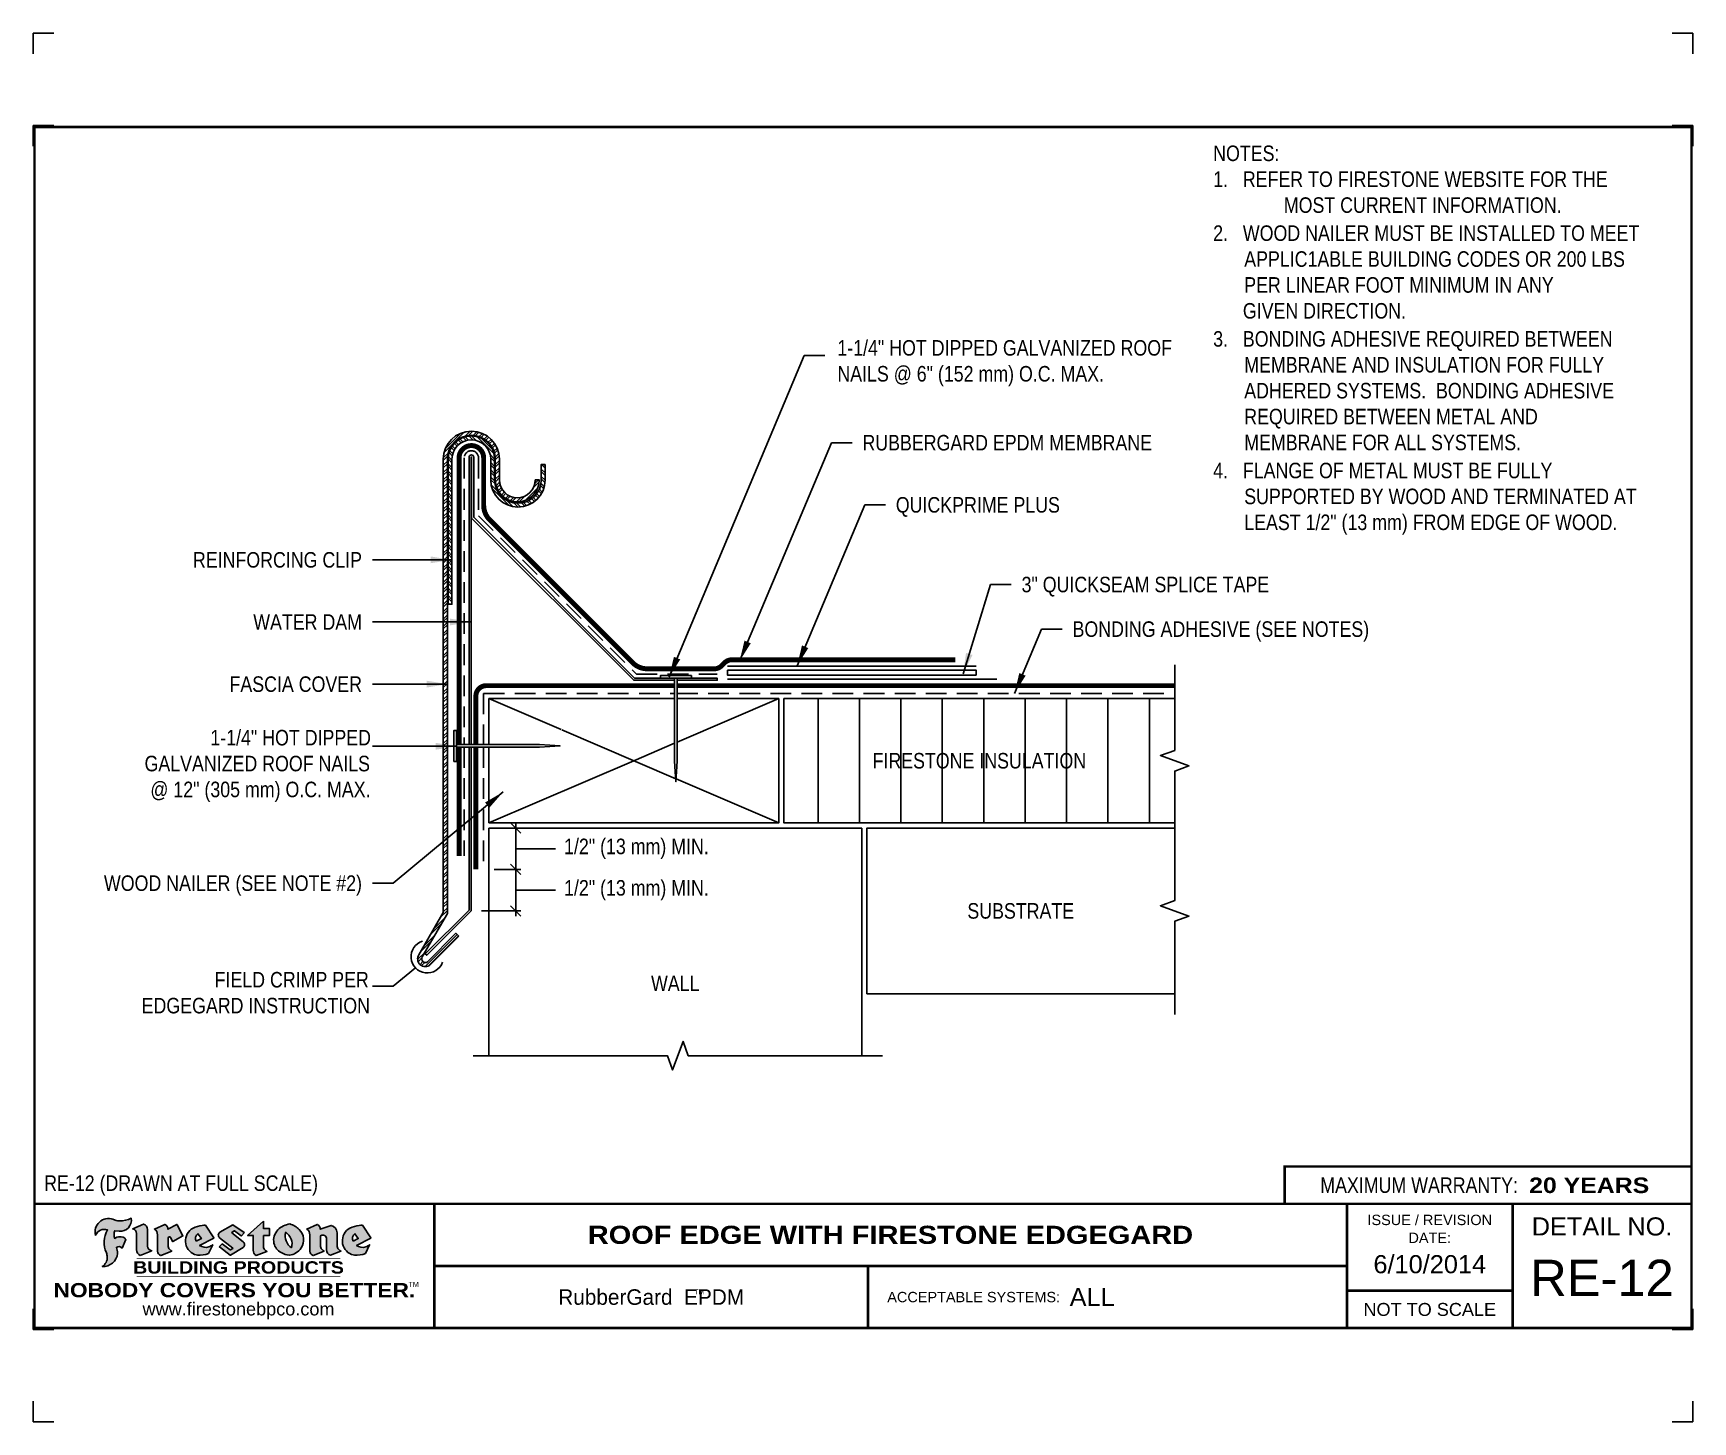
# Model space of a CAD drawing. Header units: inches. Extents: x 165.4 to 185.5, y 20.9 to 37.7.
import ezdxf
from ezdxf.enums import TextEntityAlignment as Align

# ---------------------------------------------------------------- set-up
doc = ezdxf.new("R2010")
doc.units = ezdxf.units.IN
doc.header["$MEASUREMENT"] = 0
doc.linetypes.add('HIDDEN', pattern=[0.375, 0.25, -0.125])
doc.layers.get('0').update_dxf_attribs({"linetype": 'CONTINUOUS'})
doc.layers.get('DEFPOINTS').update_dxf_attribs({"linetype": 'CONTINUOUS'})
for name, color, linetype in [('FSBP-ACCESSORY-FIRESTONE', 7, 'CONTINUOUS'), ('FSBP-ACCESSORY-OTHER', 7, 'CONTINUOUS'), ('FSBP-ADHESIVE', 1, 'HIDDEN'), ('FSBP-ANNO-NOTE', 7, 'CONTINUOUS'), ('FSBP-INSULATION', 7, 'CONTINUOUS'), ('FSBP-MEMBRANE', 7, 'CONTINUOUS'), ('FSBP-SUBSTRATE-GENERIC', 9, 'CONTINUOUS'), ('FSBP-TTLB', 7, 'CONTINUOUS'), ('FSBP-TTLB-BORDER', 7, 'CONTINUOUS'), ('FSBP-TTLB-TEXT', 7, 'CONTINUOUS'), ('FSBP-WALL-CURB', 9, 'CONTINUOUS'), ('FSBP-WOOD', 7, 'CONTINUOUS')]:
    doc.layers.add(name, color=color, linetype=linetype)
doc.styles.add('FSBP_ARIAL', font='arial.ttf')
doc.styles.add('FSBP_ARIAL_BOLD', font='')
doc.styles.add('FSBP_ARIAL_NAR', font='ARIALN.TTF')
doc.styles.add('FSBP_BANKGOTHIC', font='bgothm.ttf')
doc.styles.get('FSBP_ARIAL_BOLD').set_extended_font_data('Arial Black')
doc.linetypes.add('ZIGZAG', pattern='A,0.0001,-0.2,[131,ltypeshp.shx,S=0.2,R=0,X=-0.2,Y=0],-0.4,[131,ltypeshp.shx,S=0.2,R=180,X=0.2,Y=0],-0.2', length=0.8001)
doc.dimstyles.new('FSBP-DIM', dxfattribs={"dimtxt": 0.1875, "dimasz": 0.125, "dimexe": 0.0625, "dimexo": 0.125, "dimgap": 0.125, "dimtad": 0, "dimdec": 0, "dimzin": 1, "dimdsep": 46, "dimlunit": 4, "dimtxsty": 'FSBP_ARIAL_NAR', "dimblk": 'OBLIQUE', "dimcen": 0.09375, "dimdle": 0.0625, "dimclrd": 256, "dimclre": 256, "dimclrt": 256, "dimadec": 0, "dimazin": 0, "dimtfac": 1, "dimtdec": 0, "dimtmove": 1, "dimatfit": 3, "dimfxl": 1, "dimtolj": 1, "dimtzin": 0, "dimlwd": -1, "dimlwe": -1, "dimarcsym": 0})
doc.dimstyles.new('FSBP-LEADER', dxfattribs={"dimtxt": 0.1875, "dimasz": 0.25, "dimexe": 0.0625, "dimexo": 0.125, "dimgap": 0.125, "dimtad": 0, "dimtih": 1, "dimtoh": 1, "dimdec": 4, "dimzin": 0, "dimdsep": 46, "dimlunit": 4, "dimtxsty": 'FSBP_ARIAL_NAR', "dimcen": 0.09375, "dimclrd": 256, "dimclre": 256, "dimclrt": 256, "dimadec": 0, "dimazin": 0, "dimtfac": 1, "dimtdec": 4, "dimtofl": 0, "dimtmove": 0, "dimatfit": 3, "dimfxl": 1, "dimtolj": 1, "dimtzin": 0, "dimlwd": -1, "dimlwe": -1, "dimarcsym": 0})

# ---------------------------------------------------------------- blocks, each defined once
blk = doc.blocks.new('TTLB-EPDM_1')
at = {"layer": 'FSBP-TTLB-TEXT'}
h = blk.add_hatch(color=1, dxfattribs=at)
edge = h.paths.add_edge_path()
edge.add_arc((1.037309769669573, -0.1982514792917306), 0.1319107607348553, 264.0410451462098, 370.3106169565175)
edge.add_arc((1.027551646585694, 0.1214293576525799), 0.3273056962876235, 270.05058356628535, 295.23459397187514, ccw=False)
edge.add_arc((1.022801957313345, -0.06680179986895154), 0.1391656561713503, 249.3281275763668, 272.0749124149863, ccw=False)
edge.add_line((0.9736743133014443, -0.1970076156048179), (0.9474927838574558, -0.1852745150568325))
edge.add_arc((0.8939498971398288, -0.3394262635682071), 0.1631857907024099, 70.84590087378872, 194.3325259843273)
edge.add_arc((0.8444260109029493, -0.4259936440910768), 0.1179914261095279, 70.96950098067128, 156.9641407594482, ccw=False)
edge.add_arc((1.153141409296894, -0.4684497516079468), 0.3110405457095052, 150.3231137483159, 203.2084295854517)
edge.add_arc((0.7562495500622943, -0.6412608153899899), 0.1218587156617311, 0.8849157075190988, 24.34668939894999, ccw=False)
edge.add_arc((0.7493781665697374, -0.6475258110744375), 0.1289731377238325, -58.36655102076742, 3.6216782311386737, ccw=False)
edge.add_arc((0.8256699029544474, -0.5792158350996106), 0.1783301886510354, 267.2205474105585, 354.1381621173521)
edge.add_arc((0.7903121048625305, -0.6011409294291745), 0.212787892960859, 0.9996158580669322, 21.00503380861244)
edge.add_arc((1.01880712263941, -0.5666691048185161), 0.05136395668415847, 40.82117713173261, 125.52727787225791, ccw=False)
edge.add_line((1.057676976260041, -0.5330924682126437), (1.102776947655911, -0.4308018311949837))
edge.add_arc((1.040858222524664, -0.4699705673995949), 0.07326744446031509, 32.31675181867256, 66.31481236598174)
edge.add_arc((1.032262518825329, -0.5063316993097662), 0.1102246948011782, 69.8179132332389, 125.254734720681)
edge.add_arc((1.127708877207287, -0.368959353531244), 0.1659710644737306, 164.1569669952081, 196.5811013160487, ccw=False)
edge.add_line((0.9680425188342383, -0.3236487780942383), (1.023615334387159, -0.3294494641845773))
h = blk.add_hatch(color=1, dxfattribs=at)
edge = h.paths.add_edge_path()
edge.add_line((1.275239419159561, -0.6223407783464694), (1.415345367376062, -0.5660418822574371))
edge.add_arc((1.421019305783958, -0.5090099247487757), 0.05731350411836949, 181.9717871001989, 264.31851000495806, ccw=False)
edge.add_line((1.363739737527226, -0.5109819325197265), (1.363412352251203, -0.3102363679013962))
edge.add_arc((1.294263659668751, -0.3103491388303989), 0.06914878453844908, 0.0934405599591014, 72.42834396969012)
edge.add_line((1.315139561173908, -0.2444268274366692), (1.186839444240604, -0.3024209471341379))
edge.add_arc((1.175246268095289, -0.3585110609420917), 0.05727567197445628, -0.017399788185912257, 78.322067691347, ccw=False)
edge.add_line((1.232521937428658, -0.3585284546236807), (1.232574268422297, -0.555126496687123))
edge.add_arc((1.305699496415486, -0.5558575689677219), 0.07312888236350451, 179.4272023230205, 245.3845503102953)
h = blk.add_hatch(color=1, dxfattribs=at)
edge = h.paths.add_edge_path()
edge.add_line((1.792026821926584, -0.3839679064720229), (1.722158956877934, -0.2518542302253621))
edge.add_arc((1.720119655279638, -0.2529327078887852), 0.002306916790721817, 27.87197133405656, 117.3766794470751)
edge.add_line((1.719058846382097, -0.250884159729182), (1.610638460368705, -0.3070279753467702))
edge.add_arc((1.547088841662962, -0.3061026658494403), 0.06355635479880145, 359.165808011073, 425.8793658831422)
edge.add_line((1.573061729235633, -0.2480956029480268), (1.446879247402876, -0.3051325108639702))
edge.add_arc((1.407812067100189, -0.370357133046621), 0.07602957263902092, -3.441403975725109, 59.07992244284969, ccw=False)
edge.add_line((1.483704536400296, -0.3749210150788969), (1.483704536400296, -0.5723838140635706))
edge.add_arc((1.54053746518044, -0.568254406115083), 0.05698275005415228, 184.1557352478595, 255.3066498366543)
edge.add_line((1.526084036778343, -0.6233736605654059), (1.657291340682093, -0.570650514527486))
edge.add_arc((1.688298576827198, -0.5021390388423987), 0.0752015358480571, 207.5160880841914, 245.649226723163, ccw=False)
edge.add_arc((1.721050197024907, -0.4914488168456328), 0.1093332836229113, 179.4823365255141, 204.5537900001094, ccw=False)
edge.add_line((1.611721375809452, -0.4904610114968335), (1.611721375809452, -0.4126404716788983))
edge.add_arc((1.628589765097195, -0.414159299036043), 0.01693662875851176, 28.356188110622725, 174.8549701683585, ccw=False)
edge.add_arc((1.627340435522395, -0.4197189881350504), 0.02111886817708033, 22.216893572439517, 40.10213956426492, ccw=False)
edge.add_line((1.646891420738257, -0.4117336534413738), (1.666638796144639, -0.4549750258192233))
edge.add_arc((1.668737246926742, -0.4540167099035481), 0.002306916790685496, 204.545128184284, 299.6323508190091)
edge.add_line((1.669877862091766, -0.4560219186518992), (1.791128135493295, -0.3870515928837648))
edge.add_line((1.791128135493295, -0.3870515928837648), (1.792026821926584, -0.3839679064720229))
h = blk.add_hatch(color=1, dxfattribs=at)
h.paths.add_polyline_path([(2.063388732080512, -0.2583237030618903, 0.02524281661523788), (2.025024361750752, -0.2610532129309178, 0.1213611957758757), (1.901773912052249, -0.3008158885520373, 0.6151668103976068), (1.93274136141747, -0.6099060679591872, 0.05306812109568645), (1.967936229862175, -0.617865745600497, 0.1150932231766138), (2.099126721549737, -0.5994933789882708), (2.151195569562105, -0.4944891916583316, -0.08755405562188731), (2.104230609512001, -0.5187113292177372, -0.265591761123442), (1.992692314386659, -0.5010701623316862), (2.165347897647223, -0.4141184325909109, 0.4518949533370738), (2.166222728871162, -0.4107679608846269)])
h.paths.add_polyline_path([(2.014217313945437, -0.4188965037300676), (1.951113654018855, -0.4515330109460507, -0.3720533890450154), (1.973177450672722, -0.3607130665457561)], flags=16)
h = blk.add_hatch(color=1, dxfattribs=at)
edge = h.paths.add_edge_path()
edge.add_arc((2.260407392426802, -0.3775796671688782), 0.04152450223225729, 123.20805433950699, 232.2027298779723, ccw=False)
edge.add_line((2.237665217914071, -0.3428366421988329), (2.393535971665983, -0.2540943745380986))
edge.add_arc((2.394677353533142, -0.2560991469722482), 0.002306916790741334, 55.64644466176611, 119.65426054492559, ccw=False)
edge.add_line((2.395979141996861, -0.2541946229174954), (2.531809646140459, -0.3470380726374032))
edge.add_arc((2.530468902927946, -0.3489153772789875), 0.002306916790700397, -42.731101238422525, 54.4661353739603, ccw=False)
edge.add_line((2.532163440279987, -0.3504807552658491), (2.498457913851155, -0.3869673252714421))
edge.add_arc((2.496763376499139, -0.3854019472845934), 0.002306916790672934, 233.7527076894875, 317.26889876138785, ccw=False)
edge.add_line((2.495399362263356, -0.38726241234572), (2.413849913492982, -0.3274738082119626))
edge.add_arc((2.412485899257181, -0.3293342732731342), 0.002306916790720064, 53.75270768979358, 124.4135619297835)
edge.add_line((2.41118211687575, -0.3274311136421062), (2.382933981293377, -0.346782838468144))
edge.add_arc((2.38423776367478, -0.3486859980991606), 0.002306916790694898, 124.4135619293799, 231.8459020253626)
edge.add_line((2.382812599816248, -0.3505000469010184), (2.519899969301207, -0.4581994452042721))
edge.add_arc((2.494247019847682, -0.4908523236374461), 0.04152450223225742, -55.21225898295222, 51.84590202520428, ccw=False)
edge.add_line((2.517938320565804, -0.5249552055672808), (2.364434947484597, -0.6179520922513717))
edge.add_arc((2.36323960192349, -0.6159790200102006), 0.002306916790726996, 233.2955624372927, 301.20872157023314, ccw=False)
edge.add_line((2.361860787187538, -0.6178285429225383), (2.231266621301074, -0.5204709167214361))
edge.add_arc((2.232647938930649, -0.5186232623475259), 0.002306916790697672, 135.5134179846393, 233.21798691998708, ccw=False)
edge.add_line((2.231002150870836, -0.5170067083764565), (2.262839375599356, -0.4845937328397696))
edge.add_arc((2.264485163659225, -0.4862102868108537), 0.002306916790748497, 53.0352839999411, 135.513417985369, ccw=False)
edge.add_line((2.265872365996302, -0.4843670465239001), (2.361834678328762, -0.5565872257804898))
edge.add_arc((2.363221880665761, -0.5547439854936304), 0.002306916790627066, 233.0352840000685, 302.2362632414394)
edge.add_line((2.36445241715569, -0.5566953042850713), (2.39428499383348, -0.5378823484768844))
edge.add_arc((2.393054457343549, -0.5359310296853765), 0.002306916790685166, 302.2362632406177, 412.2027298768422)
edge.add_line((2.394468296066179, -0.5341081404551886), (2.234958295420142, -0.4103916733127022))
h = blk.add_hatch(color=1, dxfattribs=at)
edge = h.paths.add_edge_path()
edge.add_line((2.763460561272041, -0.2072496393923444), (2.763460561272041, -0.2969520779963801))
edge.add_arc((2.765767478062699, -0.2969520779963943), 0.00230691679065842, 179.9999999996471, 269.9999999996471)
edge.add_line((2.765767478062685, -0.2992589947870528), (2.835417693520355, -0.2992589947870528))
edge.add_arc((2.835417693520355, -0.3015659115777538), 0.002306916790701052, 0, 90, ccw=False)
edge.add_line((2.837724610311056, -0.3015659115777538), (2.837724610311056, -0.3790761307453892))
edge.add_arc((2.83541769352037, -0.3790761307453749), 0.002306916790686842, 269.99999999964706, 359.99999999964706, ccw=False)
edge.add_line((2.835417693520355, -0.3813830475360618), (2.765767478062685, -0.3813830475360618))
edge.add_arc((2.765767478062699, -0.3836899643267202), 0.00230691679065842, 90.00000000035294, 180.0000000003529)
edge.add_line((2.763460561272041, -0.3836899643267344), (2.763460561272041, -0.5033995910642801))
edge.add_arc((2.836735953378943, -0.5071368822038516), 0.07337063740681413, 177.0802527808789, 245.3249543133826)
edge.add_line((2.806105814540615, -0.5738080530967267), (2.674529557384915, -0.6226036013049594))
edge.add_arc((2.708610405062069, -0.564298408791804), 0.06753517344606039, 177.0345319916277, 239.6926428024901, ccw=False)
edge.add_line((2.641165668230087, -0.560804539009709), (2.641165668230087, -0.3836899643267344))
edge.add_arc((2.638858751439429, -0.3836899643267202), 0.00230691679065842, 359.9999999996471, 449.999999999647)
edge.add_line((2.638858751439443, -0.3813830475360618), (2.572857950769389, -0.3813830475360618))
edge.add_line((2.572857950769389, -0.3813830475360618), (2.763460561272041, -0.2072496393923444))
h = blk.add_hatch(color=1, dxfattribs=at)
edge = h.paths.add_edge_path(flags=16)
edge.add_arc((2.940363509127394, -0.4847985213681437), 0.1684614578629418, 344.5558804047865, 417.0140046669545)
edge.add_arc((3.194458079644619, -0.3883534532477785), 0.1684614578629414, 164.5558804047864, 237.0140046669546)
edge = h.paths.add_edge_path()
edge.add_arc((3.069375116502199, -0.4399344555144872), 0.1828726885096673, 136.0914512150047, 191.213418978326)
edge.add_arc((3.064939550433406, -0.4318234379590333), 0.1803148804748503, 194.0167254156723, 240.6663730831859)
edge.add_arc((3.098047041778981, -0.3845058757092554), 0.2378525180183701, 239.2975390661776, 264.2889872773176)
edge.add_arc((3.04884478212623, -0.4190232383793012), 0.203760689247156, 277.1986764832036, 326.503572961274)
edge.add_arc((3.077739326803546, -0.4341046616465112), 0.171374865791709, 325.3768876809902, 406.3828327799087)
edge.add_arc((3.011839488065919, -0.4896144380417797), 0.2571945645850002, 44.28462553519766, 73.82901434867304)
edge.add_arc((3.117152499586992, -0.4983433120546693), 0.2579560664039132, 97.50292863483666, 134.1039137579027)
h = blk.add_hatch(color=1, dxfattribs=at)
edge = h.paths.add_edge_path()
edge.add_line((3.322690228557462, -0.5721896537377091), (3.322690228557462, -0.3749210150788969))
edge.add_arc((3.246797759257384, -0.3703571330465745), 0.076029572638996, 356.5585960242387, 419.0799224428129)
edge.add_line((3.285864939560099, -0.3051325108639702), (3.412047421392799, -0.2480956029480268))
edge.add_arc((3.386074533820159, -0.3061026658494941), 0.06355635479883807, 0.3962622833877276, 65.87936588318718, ccw=False)
edge.add_line((3.449629368605429, -0.3056631084210863), (3.580526418688805, -0.2593848434574539))
edge.add_arc((3.555744121700958, -0.3530904070730321), 0.09692726601172152, 2.366977007666776, 75.18615851992018, ccw=False)
edge.add_line((3.652588689330287, -0.3490873311063041), (3.652588689330287, -0.4883770011386872))
edge.add_arc((3.761877549389556, -0.4914934052703811), 0.1093332836229047, 178.3666365323574, 204.5537900000422)
edge.add_arc((3.729125929191727, -0.5021836272670953), 0.07520153584796169, 207.5160880841711, 245.2240541443093)
edge.add_line((3.697611150971852, -0.5704631245385627), (3.572585913552643, -0.6207021253773775))
edge.add_arc((3.59534718600759, -0.5526356419907701), 0.07177131519198746, 180.3328587115751, 251.51018566665869, ccw=False)
edge.add_line((3.523577081955409, -0.5530525936986663), (3.523577081955409, -0.4153032515383615))
edge.add_arc((3.486319529276879, -0.4148773504126441), 0.0372599868942854, 359.3450650296066, 449.0500281941028)
edge.add_arc((3.482769874121713, -0.4419622099033496), 0.06447454900600783, 86.29402372314017, 119.8211331593848)
edge.add_line((3.450707067966732, -0.3860252459975726), (3.450707067966732, -0.4904610114968335))
edge.add_arc((3.560035889182251, -0.491448816845647), 0.1093332836229751, 179.4823365255069, 204.5537900001023)
edge.add_arc((3.527284268984408, -0.5021390388424952), 0.07520153584796385, 207.5160880841699, 245.6492267231416)
edge.add_line((3.496277032839316, -0.570650514527486), (3.365069728935509, -0.6233736605654059))
edge.add_arc((3.37950248606194, -0.5682868177318081), 0.05694615642555727, 183.9298782390169, 255.318496325343, ccw=False)
h = blk.add_hatch(color=1, dxfattribs=at)
h.paths.add_polyline_path([(3.957695472291277, -0.2583237030618903, 0.02524281661523822), (3.919331101961575, -0.2610532129309178, 0.1085638477195505), (3.807890832595604, -0.2939221658134414, 0.6425897848490651), (3.827048101628293, -0.6099060679591872, 0.05306812109569052), (3.862242970072884, -0.617865745600497, 0.1150932231766133), (3.993433461760503, -0.5994933789882708), (4.045502309772871, -0.4944891916583316, -0.08755405562189084), (3.998537349722767, -0.5187113292177372, -0.2655917611234366), (3.886999054597368, -0.5010701623316862), (4.059654637857989, -0.4141184325909109, 0.4518949533370731), (4.060529469081928, -0.4107679608846269)])
h.paths.add_polyline_path([(3.90852405415626, -0.4188965037300676), (3.845420394229677, -0.4515330109460507, -0.3720533890450147), (3.867484190883488, -0.3607130665457561)], flags=16)
at = {"layer": 'DEFPOINTS', "linetype": 'Continuous', "ltscale": 1.75}
for points in [[(-0.015625, 13.88083333333333), (-0.015625, 14.13083333333333), (0.234375, 14.13083333333333)], [(20.01562500000003, 13.88083333333333), (20.01562500000003, 14.13083333333333), (19.76562500000003, 14.13083333333333)], [(-0.015625, -2.380833333333342), (-0.015625, -2.630833333333342), (0.234375, -2.630833333333342)], [(20.01562500000003, -2.380833333333342), (20.01562500000003, -2.630833333333342), (19.76562500000003, -2.630833333333342)]]:
    blk.add_lwpolyline(points, dxfattribs=at)
at = {"layer": 'DEFPOINTS', "color": 1}
for points in [[(0.234375, 13.015625), (-0.015625, 13.015625), (-0.015625, 12.765625)], [(20.015625, 12.765625), (20.015625, 13.015625), (19.765625, 13.015625)], [(0.234375, -1.515625), (-0.015625, -1.515625), (-0.015625, -1.265625)], [(20.015625, -1.265625), (20.015625, -1.515625), (19.765625, -1.515625)]]:
    blk.add_lwpolyline(points, dxfattribs=at)
at = {"layer": 'FSBP-TTLB', "const_width": 0.03125}
blk.add_lwpolyline([(15.09028770518938, 0), (20, 0), (20, 0.4512598240669945), (15.09028770518938, 0.4512598240669945)], close=True, dxfattribs=at)
for points in [[(0, 0), (0, -1.5), (20, -1.5), (20, 0), (0, 0)], [(4.825208527206769, 0), (4.825208527206769, -0.75)], [(15.84028770518938, 0), (15.84028770518938, -1.5)], [(17.84110496735593, 0), (17.84110496735593, -1.5)], [(20, 0), (20, -1.5)], [(4.825208527206769, -0.75), (15.84028770518938, -0.75)], [(4.825208527206769, -0.75), (4.825208527206769, -1.5)], [(15.84028770518938, -1.048740175933006), (17.84110496735593, -1.048740175933006)]]:
    blk.add_lwpolyline(points, dxfattribs=at)
at = {"layer": 'FSBP-TTLB-BORDER', "const_width": 0.03125}
blk.add_lwpolyline([(20, 0), (20, 13), (0, 13), (0, 0)], dxfattribs=at)
at = {"layer": 'FSBP-TTLB-TEXT', "color": 1}
blk.add_line((0.7358432058323388, -0.379822754145593), (0.7358432058323388, -0.379822754145593), dxfattribs=at)
for points in [[(1.023615323725323, -0.3294494630716969, 0.5000510906601082), (1.167090420776901, -0.1746414942047778, -0.1103304102359608), (1.027840608309816, -0.2058762110801382, -0.09957876667165425), (0.9736743133014443, -0.1970076156048179), (0.9474927838574558, -0.1852745150568325, 0.5978159689075124), (0.7358432058323388, -0.379822754145593, -0.3938834584182213), (0.8828996422548698, -0.3144510229727047, 0.2349406564350952), (0.86727108227484, -0.5910237178633082, -0.1027304183841549), (0.8780937320133262, -0.6393788197974146, -0.2772692352614086), (0.8170223912655956, -0.7573362346216896, 0.3985429150902959), (1.003067614090241, -0.5974286950643517, 0.0875124847930418), (0.9889600163401155, -0.5248671157293501, -0.3874031597924062), (1.057676976260041, -0.5330924682126437), (1.102776947655911, -0.4308018311949837, 0.1494423498871741), (1.07029056398062, -0.4028746979725923, 0.2467195073738216), (0.9686394281704906, -0.4163228904100862, -0.1424285161541127), (0.9680425188342383, -0.3236487780942383), (1.023615334387159, -0.3294494641845773)], [(2.166222728871162, -0.4107679608846269), (2.063388732080512, -0.2583237030618903, 0.02524281661523788), (2.025024361750752, -0.2610532129309178, 0.1085638477195265), (1.913584092384895, -0.2939221658134414, 0.6425897848491228), (1.93274136141747, -0.6099060679591872, 0.05306812109568648), (1.967936229862175, -0.617865745600497, 0.1150932231766137), (2.099126721549737, -0.5994933789882708), (2.151195569562105, -0.4944891916583316, -0.0875540556218873), (2.104230609512001, -0.5187113292177372, -0.2655917611234418), (1.992692314386659, -0.5010701623316862), (2.165347897647223, -0.4141184325909109)], [(2.763460561272041, -0.2072496393923444), (2.763460561272041, -0.2969520779963801, 0.4142135623730958), (2.765767478062685, -0.2992589947870528), (2.835417693520355, -0.2992589947870528, -0.414213562373095), (2.837724610311056, -0.3015659115777538), (2.837724610311056, -0.3790761307453892, -0.4142135623730938), (2.835417693520355, -0.3813830475360618), (2.765767478062685, -0.3813830475360618, 0.4142135623730958), (2.763460561272041, -0.3836899643267344), (2.763460561272041, -0.5033995910642801, 0.3068985753588853), (2.806105814540615, -0.5738080530967267), (2.674529557384915, -0.6226036013049594, -0.2804194150632976), (2.641165668230087, -0.560804539009709), (2.641165668230087, -0.3836899643267344, 0.414213562373095), (2.638858751439443, -0.3813830475360618), (2.572857950769389, -0.3813830475360618), (2.763460561272041, -0.2072496393923444)], [(4.060529469081928, -0.4107679608846269), (3.957695472291277, -0.2583237030618903, 0.02524281661523788), (3.919331101961575, -0.2610532129309178, 0.1085638477195265), (3.807890832595604, -0.2939221658134414, 0.6425897848491228), (3.827048101628293, -0.6099060679591872, 0.05306812109568648), (3.862242970072884, -0.617865745600497, 0.1150932231766137), (3.993433461760503, -0.5994933789882708), (4.045502309772871, -0.4944891916583316, -0.0875540556218873), (3.998537349722767, -0.5187113292177372, -0.2655917611234418), (3.886999054597368, -0.5010701623316862), (4.059654637857989, -0.4141184325909109)], [(4.059654637857989, -0.4141184325909109, 0.4518949533370731), (4.060529469081928, -0.4107679608846269, 0.4518949533370731)]]:
    blk.add_lwpolyline(points, format="xyb", dxfattribs=at)
for points in [[(1.275239419159561, -0.6223407783464694), (1.415345367376062, -0.5660418822574371, -0.3756100036733062), (1.363739737527226, -0.5109819325197265), (1.363412352251203, -0.3102363679013962, 0.3265360292958048), (1.315139561173908, -0.2444268274366692), (1.186839444240604, -0.3024209471341379, -0.3557863980845349), (1.232521937428658, -0.3585284546236807), (1.232574268422297, -0.555126496687123, 0.2960110723418457)], [(1.792026821926584, -0.3839679064720229), (1.722158956877934, -0.2518542302253621, 0.4116839150163434), (1.719058846382097, -0.250884159729182), (1.610638460368705, -0.3070279753467702, 0.2996033003794034), (1.573061729235633, -0.2480956029480268), (1.446879247402876, -0.3051325108639702, -0.2797757560995365), (1.483704536400296, -0.3749210150788969), (1.483704536400296, -0.5723838140635706, 0.320828638474519), (1.526084036778343, -0.6233736605654059), (1.657291340682093, -0.570650514527486, -0.1679398621276611), (1.621603752698661, -0.5368819723450571, -0.1098333365370753), (1.611721375809452, -0.4904610114968335), (1.611721375809452, -0.4126404716788983, -0.743334502655012), (1.64349420176768, -0.4061152228778298, -0.07819791644735608), (1.646891420738257, -0.4117336534413738), (1.666638796144639, -0.4549750258192233, 0.4404648714563479), (1.669877862091766, -0.4560219186518992), (1.791128135493295, -0.3870515928837648)], [(1.951113654018855, -0.4515330109460507), (2.014217313945437, -0.4188965037300676), (1.973177450672722, -0.3607130665457561, 0.3720533890450154)], [(2.234958295420142, -0.4103916733127022, -0.5150044486718882), (2.237665217914071, -0.3428366421988329), (2.393535971665983, -0.2540943745380986, -0.2867822934100265), (2.395979141996861, -0.2541946229174954), (2.531809646140459, -0.3470380726374032, -0.4515027974650387), (2.532163440279987, -0.3504807552658491), (2.498457913851155, -0.3869673252714421, -0.3814439164929681), (2.495399362263356, -0.38726241234572), (2.413849913492982, -0.3274738082119626, 0.3184718635035665), (2.41118211687575, -0.3274311136421062), (2.382933981293377, -0.346782838468144, 0.5064094529656681), (2.382812599816248, -0.3505000469010184), (2.519899969301207, -0.4581994452042721, -0.5043597839115849), (2.517938320565804, -0.5249552055672808), (2.364434947484597, -0.6179520922513717, -0.3053163970316367), (2.361860787187538, -0.6178285429225383), (2.231266621301074, -0.5204709167214361, -0.4541703869768119), (2.231002150870836, -0.5170067083764565), (2.262839375599356, -0.4845937328397696, -0.3762644290664977), (2.265872365996302, -0.4843670465239001), (2.361834678328762, -0.5565872257804898, 0.3114700032088108), (2.36445241715569, -0.5566953042850713), (2.39428499383348, -0.5378823484768844, 0.520381097387146), (2.394468296066179, -0.5341081404551886)], [(2.937624918725987, -0.3131105398334029, 0.2452625673097023), (2.889993533867141, -0.4754966266250307, 0.2064059665179019), (2.976604338974084, -0.5890186876871866, 0.1094800500670344), (3.074378098474654, -0.6211778035979165, 0.2185147641853038), (3.218764944843201, -0.5314757029352819, 0.3689489483072479), (3.195959963110113, -0.3100352223135445, 0.1296305888694145), (3.0834694040758, -0.242595816912754, 0.1610736375384317)], [(3.10274193015772, -0.5296595419651595, 0.3271311138286319), (3.032079658614293, -0.3434924326507627, 0.3271311138286322)], [(3.322690228557462, -0.5721896537377091), (3.322690228557462, -0.3749210150788969, 0.2797757560995341), (3.285864939560099, -0.3051325108639702), (3.412047421392799, -0.2480956029480268, -0.2937618496109166), (3.449629368605429, -0.3056631084210863), (3.580526418688805, -0.2593848434574539, -0.3288760160581939), (3.652588689330287, -0.3490873311063041), (3.652588689330287, -0.4883770011386872, 0.114762897203527), (3.662431105063263, -0.536926560769686, 0.166032965990522), (3.697611150971852, -0.5704631245385627), (3.572585913552643, -0.6207021253773775, -0.3209557512194564), (3.523577081955409, -0.5530525936986663), (3.523577081955409, -0.4153032515383615, 0.4127061514896111), (3.48693727661589, -0.3776224848030694, 0.1473421876160361), (3.450707067966732, -0.3860252459975726), (3.450707067966732, -0.4904610114968335, 0.1098333365370753), (3.460589444855941, -0.5368819723450855, 0.1679398621276611), (3.496277032839316, -0.570650514527486), (3.365069728935509, -0.6233736605654059, -0.3219729545308964), (3.322690228557462, -0.5721896537377091, 29.1476284739)], [(3.845420394229677, -0.4515330109460507), (3.90852405415626, -0.4188965037300676), (3.867484190883488, -0.3607130665457561, 0.3720533890450154)]]:
    blk.add_lwpolyline(points, format="xyb", close=True, dxfattribs=at)
at = {"layer": 'FSBP-TTLB-TEXT'}
for points, const_width in [([(1.233926579809207, -0.6584455781731435), (3.691229482685259, -0.6584455781731577)], 0.0078125), ([(10.06152282927678, -0.75), (10.06152282927678, -1.5)], 0.03125), ([(1.233926579809207, -0.8761560960495984), (3.691229482685259, -0.8761560960495842)], 0.0078125)]:
    blk.add_lwpolyline(points, dxfattribs=dict(at, const_width=const_width))
at = {"layer": 'FSBP-TTLB-TEXT', "color": 1}
for centre, start, end in [((1.789987520328282, -0.3850463841354355), 299.6323508193319, 27.87197133380463), ((2.164310260790558, -0.412058050385383), 296.7304547840455, 34.00233684987403)]:
    blk.add_arc(centre, 0.00230691679068068, start, end, dxfattribs=at)
at = {"layer": 'FSBP-TTLB-TEXT', "style": 'FSBP_ARIAL_NAR'}
blk.add_text('MAXIMUM WARRANTY:', height=0.1875, dxfattribs=at).set_placement((17.90516569312837, 0.2256299120335257), align=Align.MIDDLE_RIGHT)
at = {"layer": 'FSBP-TTLB-TEXT'}
for s, height, style, p in [('ISSUE / REVISION', 0.125, 'FSBP_ARIAL', (16.84069633627263, -0.1938496373466023)), ('DETAIL NO.', 0.21875, 'FSBP_ARIAL', (18.92055248367797, -0.2724398367368792)), ('DATE:', 0.125, 'FSBP_ARIAL', (16.84069633627263, -0.409973105348854)), ('www.firestonebpco.com', 0.15625, 'FSBP_ARIAL', (2.462578031247233, -1.268657306740124)), ('RubberGard  EPDM', 0.1875, 'FSBP_BANKGOTHIC', (7.443365678241776, -1.125)), ('TM', 0.0625, 'FSBP_BANKGOTHIC', (8.023397742165457, -1.062518816683806)), ('NOT TO SCALE', 0.15625, 'FSBP_ARIAL', (16.84069633627263, -1.274370087966503))]:
    blk.add_text(s, height=height, dxfattribs=dict(at, style=style)).set_placement(p, align=Align.MIDDLE_CENTER)
at = {"layer": 'FSBP-TTLB-TEXT', "lineweight": 18, "style": 'FSBP_ARIAL_BOLD'}
blk.add_text('BUILDING PRODUCTS', height=0.1484375, dxfattribs=at).set_placement((2.462578031247233, -0.7673008371113639), align=Align.MIDDLE_CENTER)
at = {"layer": 'FSBP-TTLB-TEXT', "color": 1}
for s, height, style, p in [('NOBODY COVERS YOU BETTER.', 0.171875, 'FSBP_ARIAL_BOLD', (2.412604263603384, -1.041650450587369)), ('TM', 0.0625, 'FSBP_BANKGOTHIC', (4.576671173373001, -0.9725745042934193))]:
    blk.add_text(s, height=height, dxfattribs=dict(at, style=style)).set_placement(p, align=Align.MIDDLE_CENTER)
at = {"layer": 'FSBP-TTLB-TEXT', "style": 'FSBP_ARIAL'}
blk.add_text('ACCEPTABLE SYSTEMS:', height=0.125, dxfattribs=at).set_placement((10.29281281591562, -1.125), align=Align.MIDDLE_LEFT)
at = {"layer": 'FSBP-TTLB-TEXT'}
for tag, height, style, p in [('MAXIMUM_WARRANTY', 0.1875, 'FSBP_ARIAL_BOLD', (18.03987100774941, 0.2240244307510579)), ('ACCPT_SYSTEMS', 0.21875, 'FSBP_ARIAL', (12.49438170418193, -1.125))]:
    blk.add_attdef(tag, text='', height=height, dxfattribs=dict(at, style=style)).set_placement(p, align=Align.MIDDLE_LEFT)
for tag, height, style, p in [('DETAIL_DESCP_LINE_1', 0.21875, 'FSBP_ARIAL_BOLD', (10.33118450231211, -0.3736318192489421)), ('ISSUE_REV_DATE', 0.21875, 'FSBP_ARIAL', (16.84069633627263, -0.7282559425942452)), ('DETAIL_NUMBER', 0.4375, 'FSBP_ARIAL', (18.91941590748775, -0.8931630692489421))]:
    blk.add_attdef(tag, text='', height=height, dxfattribs=dict(at, style=style)).set_placement(p, align=Align.MIDDLE_CENTER)
blk = doc.blocks.new('_OBLIQUE')
at = {"color": 0, "linetype": 'ByBlock'}
blk.add_line((-0.5, -0.5), (0.5, 0.5), dxfattribs=at)
blk = doc.blocks.new('*D4')
at = {"layer": 'DEFPOINTS', "color": 0, "transparency": 16777216}
for p in [(170.94663923604, 28.10567394403834), (170.88413923604, 27.60567394403834), (171.2708610978466, 27.60567394403834)]:
    blk.add_point(p, dxfattribs=at)
at = {"layer": 'FSBP-ANNO-NOTE', "transparency": 16777216}
for p, q in [((171.07163923604, 28.10567394403834), (171.3333610978466, 28.10567394403834)), ((171.2708610978466, 28.16817394403834), (171.2708610978466, 27.54317394403834)), ((171.2708610978466, 27.85567394403834), (171.5002402651306, 27.85567394403832)), ((171.5002402651306, 27.85567394403832), (171.7502402651306, 27.85567394403832)), ((171.00913923604, 27.60567394403834), (171.3333610978466, 27.60567394403834))]:
    blk.add_line(p, q, dxfattribs=at)
at = {"layer": 'FSBP-ANNO-NOTE', "transparency": 16777216, "xscale": 0.125, "yscale": 0.125, "zscale": 0.125}
for p, rotation in [((171.2708610978466, 28.10567394403834), 90), ((171.2708610978466, 27.60567394403834), 270)]:
    blk.add_blockref('_OBLIQUE', p, dxfattribs=dict(at, rotation=rotation))
at = {"layer": 'FSBP-ANNO-NOTE', "transparency": 16777216, "insert": (172.7281350468496, 27.85567394403835), "char_height": 0.1875, "attachment_point": 5, "style": 'FSBP_ARIAL_NAR'}
blk.add_mtext('\\A1;1/2" (13 mm) MIN.', dxfattribs=at)
blk = doc.blocks.new('FSBP_HOT-DIPPED-NAIL')
at = {"layer": 'FSBP-ACCESSORY-OTHER'}
blk.add_lwpolyline([(0, 0.1875), (0, -0.1875), (-0.03125, -0.1875), (-0.03125000000005684, 0.1875)], close=True, dxfattribs=at)
blk.add_lwpolyline([(0, 0.015625), (1, 0.015625), (1.25, 0), (1, -0.015625), (0, -0.015625)], dxfattribs=at)
blk = doc.blocks.new('*D5')
at = {"layer": 'DEFPOINTS', "color": 0, "transparency": 16777216}
for p in [(170.88413923604, 27.6056739440384), (171.2708610978466, 27.6056739440384), (170.73257673604, 27.1056739440384)]:
    blk.add_point(p, dxfattribs=at)
at = {"layer": 'FSBP-ANNO-NOTE', "transparency": 16777216}
for p, q in [((171.2708610978466, 27.0431739440384), (171.2708610978466, 27.6681739440384)), ((171.00913923604, 27.6056739440384), (171.3333610978466, 27.6056739440384)), ((171.2708610978466, 27.3556739440384), (171.5002402651306, 27.35567394403837)), ((171.5002402651306, 27.35567394403837), (171.7502402651306, 27.35567394403837)), ((170.85757673604, 27.1056739440384), (171.3333610978466, 27.1056739440384))]:
    blk.add_line(p, q, dxfattribs=at)
at = {"layer": 'FSBP-ANNO-NOTE', "transparency": 16777216, "xscale": 0.125, "yscale": 0.125, "zscale": 0.125}
for p, rotation in [((171.2708610978466, 27.6056739440384), 90), ((171.2708610978466, 27.1056739440384), 270)]:
    blk.add_blockref('_OBLIQUE', p, dxfattribs=dict(at, rotation=rotation))
at = {"layer": 'FSBP-ANNO-NOTE', "transparency": 16777216, "insert": (172.7281350468496, 27.35567394403839), "char_height": 0.1875, "attachment_point": 5, "style": 'FSBP_ARIAL_NAR'}
blk.add_mtext('\\A1;1/2" (13 mm) MIN.', dxfattribs=at)

msp = doc.modelspace()

# ---------------------------------------------------------------- hatches: boundary and pattern name
at = {"layer": 'FSBP-ACCESSORY-FIRESTONE'}
h = msp.add_hatch(dxfattribs=at)
h.set_pattern_fill('STEEL', color=256, scale=0.5, style=0)
h.set_pattern_definition([(45, (44.01131378982197, -18.18356740883465), (-0.04419417382415922, 0.04419417382415922), []), (45, (44.01131378982197, -18.15231740883465), (-0.04419417382415922, 0.04419417382415922), [])])
edge = h.paths.add_edge_path()
edge.add_line((170.5854831796024, 26.79960987617623), (170.2397398526125, 26.45386654918601))
edge.add_arc((170.1805213799096, 26.52643260659649), 0.09366248020083527, 148.0434040398827, 309.2166110470911, ccw=False)
edge.add_line((170.1010535151186, 26.57600597306406), (170.39663923604, 27.08797545969225))
edge.add_line((170.39663923604, 27.08797545969225), (170.39663923604, 27.71764373354))
edge.add_line((170.39663923604, 27.71764373354), (170.39663923604, 28.16132406683218))
edge.add_line((170.39663923604, 28.16132406683218), (170.39663923604, 32.5574533102895))
edge.add_arc((170.7357017360401, 32.5574533102895), 0.3390625000000114, 0, 180, ccw=False)
edge.add_line((171.0747642360401, 32.5574533102895), (171.0747642360401, 32.3074533102895))
edge.add_arc((171.2903892360401, 32.3074533102895), 0.2156249999999886, 180, 360)
edge.add_line((171.50601423604, 32.3074533102895), (171.5560142360401, 32.3074533102895))
edge.add_arc((171.2903892360401, 32.3074533102895), 0.265625, -180, 0, ccw=False)
edge.add_line((171.0247642360401, 32.3074533102895), (171.0247642360401, 32.5574533102895))
edge.add_arc((170.7357017360401, 32.5574533102895), 0.2890625, 0, 180)
edge.add_line((170.4466392360401, 32.5574533102895), (170.4466392360401, 28.16132406683218))
edge.add_line((170.4466392360401, 28.16132406683218), (170.4466392360401, 27.71764373354))
edge.add_line((170.4466392360401, 27.71764373354), (170.4466392360401, 27.07457800007068))
edge.add_line((170.4466392360401, 27.07457800007068), (170.1438473664083, 26.55012709774936))
edge.add_arc((170.1805213799096, 26.52643260659649), 0.04366248020083158, 147.1341467393075, 306.5253337986645)
edge.add_line((170.2065083345582, 26.49134570925036), (170.550127840543, 26.83496521523553))
edge.add_line((170.550127840543, 26.83496521523553), (170.5854831796024, 26.79960987617623))
h = msp.add_hatch(dxfattribs=at)
h.set_pattern_fill('STEEL', color=256, scale=0.5, angle=90, style=0)
h.set_pattern_definition([(135, (44.01131378982197, -18.18356740883465), (-0.04419417382415922, -0.04419417382415922), []), (135, (43.98006378982197, -18.18356740883465), (-0.04419417382415922, -0.04419417382415922), [])])
h.paths.add_polyline_path([(171.0169517360401, 32.3074533102895), (171.0169517360401, 32.5574533102895, 1), (170.4544517360401, 32.5574533102895), (170.4544517360401, 30.80745331028953), (170.5013267360401, 30.80745331028953), (170.5013267360401, 32.5574533102895, -1), (170.9700767360401, 32.5574533102895), (170.9700767360401, 32.3074533102895, 1), (171.6263267360401, 32.3074533102895), (171.6263267360401, 32.49495331028953), (171.5794517360401, 32.4949533102895), (171.5794517360401, 32.3074533102895, -1)])
at = {"layer": 'FSBP-INSULATION'}
h = msp.add_hatch(dxfattribs=at)
h.set_pattern_fill('LINE', color=256, scale=4, angle=90, style=0)
h.set_pattern_definition([(90, (-62.08055207043623, -10.98267088693505), (-0.5, 3.061515884555943e-17), [])])
h.paths.add_polyline_path([(179.2247805233804, 28.16817394403834), (179.2247805233803, 28.91817394403837), (179.0530631846644, 28.98067394403834), (179.2247805233803, 29.04317394403834), (179.2247805233804, 29.66817394403831), (174.50913923604, 29.66817394403835), (174.50913923604, 28.16817394403834)])
h.paths.add_polyline_path([(175.529615490215, 28.77272075508879), (178.2043042692054, 28.77272075508879), (178.2043042692054, 29.06375503203286), (175.529615490215, 29.06375503203286)], flags=24)

# ---------------------------------------------------------------- linework, layer by layer
at = {"layer": 'FSBP-ACCESSORY-FIRESTONE'}
for points in [[(170.5854831796024, 26.79960987617623), (170.2397398526125, 26.45386654918601, -0.847860706137563), (170.1010535151186, 26.57600597306406), (170.39663923604, 27.08797545969225), (170.39663923604, 27.71764373354), (170.39663923604, 28.16132406683218), (170.39663923604, 32.5574533102895, -1), (171.0747642360401, 32.5574533102895), (171.0747642360401, 32.3074533102895, 1), (171.50601423604, 32.3074533102895), (171.5560142360401, 32.3074533102895, -1), (171.0247642360401, 32.3074533102895), (171.0247642360401, 32.5574533102895, 0.9999999999999999), (170.4466392360401, 32.5574533102895), (170.4466392360401, 28.16132406683218), (170.4466392360401, 27.71764373354), (170.4466392360401, 27.07457800007068), (170.1438473664083, 26.55012709774936, 0.8345828675672109), (170.2065083345582, 26.49134570925036), (170.550127840543, 26.83496521523553)], [(171.6263267360401, 32.4949533102895), (171.6263267360401, 32.3074533102895, -0.9999999999999999), (170.9700767360401, 32.3074533102895), (170.9700767360401, 32.5574533102895, 0.9999999999999999), (170.5013267360401, 32.5574533102895), (170.5013267360401, 30.8074533102895), (170.4544517360401, 30.8074533102895), (170.4544517360401, 32.5574533102895, -0.9999999999999999), (171.0169517360401, 32.5574533102895), (171.0169517360401, 32.3074533102895, 0.9999999999999999), (171.5794517360401, 32.3074533102895), (171.5794517360401, 32.4949533102895)]]:
    msp.add_lwpolyline(points, format="xyb", close=True, dxfattribs=at)
for points in [[(170.7075767360401, 29.11271759230139), (170.7075767360401, 32.58089081028956, -1), (170.76382673604, 32.58089081028956), (170.76382673604, 31.85626993636318), (172.7056245103767, 29.91447216202653), (173.703682884303, 29.91447216202654), (173.703682884303, 29.88947216202654), (173.2202786973399, 29.88947216202654)], [(173.1890286973399, 29.88947216202654), (172.6952691713173, 29.88947216202654), (170.7388267360401, 31.84591459730386), (170.7388267360401, 32.58089081028956, 1), (170.73257673604, 32.58089081028956), (170.73257673604, 29.11271759230139)]]:
    msp.add_lwpolyline(points, format="xyb", dxfattribs=at)
msp.add_lwpolyline([(170.70757673604, 29.08146759230139), (170.70757673604, 27.11602928309772), (170.1786195871133, 26.58707213417097), (170.196297256643, 26.56939446464131), (170.73257673604, 27.1056739440384), (170.73257673604, 29.08146759230139)], dxfattribs=at)
at = {"layer": 'FSBP-ADHESIVE', "linetype": 'HIDDEN'}
for p, q in [((170.64976423604, 32.57365509230139), (170.64976423604, 29.11271759230139)), ((170.82163923604, 32.57365509230139), (170.82163923604, 31.8729809399497)), ((170.82163923604, 31.8729809399497), (172.7295712319514, 29.9650489440384)), ((172.7295712319514, 29.96504894403843), (173.703682884303, 29.9650489440384)), ((170.88413923604, 29.73067394403834), (170.88413923604, 29.11271759230139)), ((170.88413923604, 29.73067394403834), (173.1890286973399, 29.73067394403832)), ((173.2202786973399, 29.73067394403832), (179.2247805233804, 29.73067394403832)), ((170.64976423604, 29.08146759230139), (170.64976423604, 27.76915966202655)), ((170.88413923604, 29.08146759230139), (170.88413923604, 27.60567394403837))]:
    msp.add_line(p, q, dxfattribs=at)
at = {"layer": 'FSBP-ADHESIVE', "linetype": 'ZIGZAG', "ltscale": 0.17}
for p, q in [((173.828682884303, 30.05879894403837), (176.828682884303, 30.05879894403834)), ((173.828682884303, 29.90254894403837), (177.078682884303, 29.90254894403832))]:
    msp.add_line(p, q, dxfattribs=at)
at = {"layer": 'FSBP-ADHESIVE', "linetype": 'HIDDEN'}
msp.add_arc((170.73570173604, 32.57365509230139), 0.0859375, 0, 180, dxfattribs=at)
at = {"layer": 'FSBP-ANNO-NOTE'}
for p, q in [((169.7904729348058, 26.19894624095924), (170.0627484400582, 26.41710520290116)), ((169.5404729348058, 26.19894624095924), (169.7904729348058, 26.19894624095924))]:
    msp.add_line(p, q, dxfattribs=at)
msp.add_arc((170.2041465106028, 26.5524641602258), 0.1957433566733698, 107.1957075834827, 340.3041875502348, dxfattribs=at)
at = {"layer": 'FSBP-INSULATION', "linetype": 'Continuous'}
msp.add_lwpolyline([(179.2247805233804, 28.16817394403834), (179.2247805233803, 28.79317394403834), (179.3964978620963, 28.85567394403834), (179.0530631846644, 28.98067394403834), (179.2247805233803, 29.04317394403834), (179.2247805233804, 30.07442394403837)], dxfattribs=at)
at = {"layer": 'FSBP-INSULATION'}
msp.add_lwpolyline([(179.2247805233804, 29.66817394403832), (174.50913923604, 29.66817394403834), (174.50913923604, 28.16817394403834), (179.2247805233804, 28.16817394403834)], dxfattribs=at)
at = {"layer": 'FSBP-MEMBRANE', "const_width": 0.06}
for points in [[(176.578682884303, 30.13692394403837), (173.8804595795996, 30.13692394403837, 0.1989123673795458), (173.7920712319514, 30.10031229168671), (173.7559195366547, 30.06416059639004, -0.1989123673795458), (173.6675311890064, 30.0275489440384), (172.8590129701929, 30.0275489440384, -0.198912367379665), (172.6822362748962, 30.10077224874176), (170.9573625407434, 31.8256459828947, -0.198912367379644), (170.88413923604, 32.00242267819131), (170.88413923604, 32.57365509230142, 0.999999999999904), (170.58726423604, 32.57365509230142), (170.58726423604, 29.11271759230139)], [(173.1890286973399, 29.82442394403837), (170.91538923604, 29.82442394403837, 0.4142135623731117), (170.79038923604, 29.69942394403834), (170.79038923604, 29.11271759230139)]]:
    msp.add_lwpolyline(points, format="xyb", dxfattribs=at)
for points in [[(179.2247805233804, 29.82442394403837), (173.4929312125505, 29.82442394403837), (173.2202786973399, 29.82442394403837)], [(170.79038923604, 29.08146759230139), (170.79038923604, 27.60567394403834)]]:
    msp.add_lwpolyline(points, dxfattribs=at)
at = {"layer": 'FSBP-MEMBRANE'}
msp.add_lwpolyline([(176.828682884303, 29.95067394403834), (173.828682884303, 29.95067394403834), (173.828682884303, 30.01067394403834), (176.828682884303, 30.01067394403834)], close=True, dxfattribs=at)
msp.add_lwpolyline([(170.58726423604, 29.08146759230139, 0.06, 0.06, 0), (170.58726423604, 27.76915966202652, 0, 0, 0)], format="xyseb", dxfattribs=at)
at = {"layer": 'FSBP-SUBSTRATE-GENERIC'}
for points in [[(179.2247805233804, 28.10567394403834), (175.50913923604, 28.10567394403834), (175.50913923604, 26.10567394403837), (179.2247805233804, 26.10567394403834)], [(179.2247805233804, 25.85567394403834), (179.2247805233803, 26.98067394403834), (179.3964978620963, 27.04317394403834), (179.0530631846644, 27.16817394403834), (179.2247805233803, 27.23067394403834), (179.2247805233804, 28.16817394403834)]]:
    msp.add_lwpolyline(points, dxfattribs=at)
at = {"layer": 'FSBP-WALL-CURB', "linetype": 'Continuous'}
for p, q in [((175.44663923604, 28.10567394403834), (170.94663923604, 28.10567394403834)), ((170.94663923604, 28.10567394403834), (170.94663923604, 25.35788290828772)), ((175.44663923604, 28.10567394403834), (175.44663923604, 25.35788290828772))]:
    msp.add_line(p, q, dxfattribs=at)
at = {"layer": 'FSBP-WALL-CURB'}
msp.add_lwpolyline([(170.75913923604, 25.35788290828772), (173.10288923604, 25.35788290828772), (173.16538923604, 25.1861655695718), (173.29038923604, 25.52960024700364), (173.35288923604, 25.35788290828772), (175.69663923604, 25.35788290828772)], dxfattribs=at)
at = {"layer": 'FSBP-WOOD'}
for p, q in [((170.94663923604, 29.66817394403834), (171.8207782772377, 29.29354292638222)), ((173.2202786973399, 29.14259085602398), (174.44663923604, 29.66817394403834)), ((171.8271937309692, 29.29079344621157), (173.2023429717418, 28.70144377159473)), ((172.69663923604, 28.91817394403832), (173.1890286973399, 29.12919799888112)), ((170.94663923604, 28.16817394403834), (172.69663923604, 28.91817394403834)), ((173.2068438633414, 28.699514818052), (174.44663923604, 28.16817394403834))]:
    msp.add_line(p, q, dxfattribs=at)
for points in [[(170.94663923604, 28.16817394403834), (170.94663923604, 28.16817394403834), (174.44663923604, 28.16817394403834), (174.44663923604, 29.66817394403834), (174.44663923604, 29.66817394403834)], [(173.1890286973399, 29.66817394403834), (170.94663923604, 29.66817394403834), (170.94663923604, 29.11271759230139)], [(174.44663923604, 29.66817394403834), (173.2202786973399, 29.66817394403834)], [(170.94663923604, 29.08146759230139), (170.94663923604, 28.16817394403834)]]:
    msp.add_lwpolyline(points, dxfattribs=at)

# ---------------------------------------------------------------- block references
msp.add_blockref('TTLB-EPDM_1', (165.4627011304546, 23.56929549643463)).add_auto_attribs({'DETAIL_DESCP_LINE_1': 'ROOF EDGE WITH FIRESTONE EDGEGARD', 'ACCPT_SYSTEMS': 'ALL', 'ISSUE_REV_DATE': '6/10/2014', 'DETAIL_NUMBER': 'RE-12', 'MAXIMUM_WARRANTY': '20 YEARS'})
at = {"layer": 'FSBP-ACCESSORY-OTHER', "color": 1, "rotation": 270}
msp.add_blockref('FSBP_HOT-DIPPED-NAIL', (173.2046536973399, 29.91447216202654), dxfattribs=at)
at = {"layer": 'FSBP-ACCESSORY-OTHER'}
msp.add_blockref('FSBP_HOT-DIPPED-NAIL', (170.5568881365162, 29.09709259230139), dxfattribs=at)

# ---------------------------------------------------------------- texts
at = {"layer": 'DEFPOINTS', "style": 'FSBP_ARIAL_NAR'}
msp.add_text('RE-12 (DRAWN AT FULL SCALE)', height=0.1875, dxfattribs=at).set_placement((165.579858484529, 23.81929549643463), align=Align.MIDDLE_LEFT)
at = {"layer": 'FSBP-ANNO-NOTE', "style": 'FSBP_ARIAL_NAR'}
for s, p in [('RUBBERGARD EPDM MEMBRANE', (175.4557069190221, 32.75699014894282)), ('QUICKPRIME PLUS', (175.8587211709332, 32.00699014894279)), ('3" QUICKSEAM SPLICE TAPE', (177.3768555801705, 31.04513258040427)), ('BONDING ADHESIVE (SEE NOTES)', (177.9918653236464, 30.50699014894276))]:
    msp.add_text(s, height=0.1875, dxfattribs=at).set_placement(p, align=Align.MIDDLE_LEFT)
for s, p in [('REINFORCING CLIP', (169.4154729348058, 31.34287627797353)), ('WATER DAM', (169.4154729348058, 30.59287627797353)), ('FASCIA COVER', (169.4154729348058, 29.84287627797353)), ('WOOD NAILER (SEE NOTE #2)', (169.4154729348058, 27.44053252797353))]:
    msp.add_text(s, height=0.1875, dxfattribs=at).set_placement(p, align=Align.MIDDLE_RIGHT)
for s, p in [('FIRESTONE INSULATION', (176.8669598797102, 28.91817394403832)), ('SUBSTRATE', (177.3669598797102, 27.10567394403837)), ('WALL', (173.19663923604, 26.23177842616309))]:
    msp.add_text(s, height=0.1875, dxfattribs=at).set_placement(p, align=Align.MIDDLE_CENTER)
at = {"layer": 'FSBP-ANNO-NOTE', "char_height": 0.1875, "attachment_point": 1, "style": 'FSBP_ARIAL_NAR'}
for s, width, gutter_width, heights, insert in [('\\pi-0.375,l0.375,t0.1875,0.375;NOTES:\\P1.   REFER TO FIRESTONE WEBSITE FOR THE                MOST CURRENT INFORMATION.\\P{\\H0.083333x;\\P\\pt0.375;}2.   WOOD NAILER MUST BE INSTALLED TO MEET APPLIC1ABLE BUILDING CODES OR 200 LBS PER LINEAR FOOT MINIMUM IN ANY \\P      GIVEN DIRECTION.\\P{\\H0.083333x;\\P}3.   BONDING ADHESIVE REQUIRED BETWEEN MEMBRANE AND INSULATION FOR FULLY ADHERED SYSTEMS.  BONDING ADHESIVE REQUIRED BETWEEN METAL AND MEMBRANE FOR ALL SYSTEMS.\\P{\\H0.083333x;\\P}4.   FLANGE OF METAL MUST BE FULLY SUPPORTED BY WOOD AND TERMINATED AT LEAST 1/2" (13 mm) FROM EDGE OF WOOD.', 5.167072170210304, 23.08110225731588, [5.171993731704363], (179.6891776771743, 36.34408746775607)), ('1-1/4" HOT DIPPED GALVANIZED ROOF NAILS @ 6" (152 mm) O.C. MAX.', 4.149195061381761, 5, [0.5969202524029216], (175.1533807373542, 33.99553069387656)), ('\\pi0.89752;1-1/4" HOT DIPPED \\P\\pi0.10262;GALVANIZED ROOF NAILS \\P\\pi0.17297;@ 12" (305 mm) O.C. MAX.', 2.80091074400292, 5, [1.517443658334739], (166.6882608494432, 29.29045503692231)), ('\\pi1.0657;FIELD CRIMP PER \\P\\pi0.18499;EDGEGARD INSTRUCTION', 2.906301968701882, 5, [0.5555498605190197], (166.5710015466404, 26.36857986805536))]:
    msp.add_mtext_dynamic_manual_height_columns(s, width=width, gutter_width=gutter_width, heights=heights, dxfattribs=dict(at, insert=insert))

# ---------------------------------------------------------------- dimensions: what is measured, and where the dimension line sits
at = {"layer": 'FSBP-ANNO-NOTE'}
for base, p1, p2, angle, picture, middle in [((171.2708610978466, 27.60567394403834), (170.94663923604, 28.10567394403834), (170.88413923604, 27.60567394403834), 270, '*D4', (171.8752402651306, 27.85567394403835)), ((171.2708610978466, 27.6056739440384), (170.73257673604, 27.1056739440384), (170.88413923604, 27.6056739440384), 90.00000000000001, '*D5', (171.8752402651306, 27.35567394403839))]:
    dim = msp.add_linear_dim(base=base, p1=p1, p2=p2, angle=angle, text='1/2" (13 mm) MIN.', dimstyle='FSBP-DIM', override={"dimtih": 1, "dimtoh": 1}, dxfattribs=at)
    dim.commit()
    dim.dimension.update_dxf_attribs({"geometry": picture, "text_midpoint": middle, "dimtype": 160})

# ---------------------------------------------------------------- leaders
for points in [[(173.1217748520261, 29.92641789476972), (174.7526146314146, 33.80777139894282), (175.0026146314146, 33.80777139894282)], [(173.9732923858043, 30.12137423289649), (175.0807069190221, 32.75699014894282), (175.3307069190221, 32.75699014894282)], [(174.6672330292626, 30.06377098674029), (175.4837211709332, 32.00699014894282), (175.7337211709332, 32.00699014894282)], [(170.4927080299991, 31.34287627797353), (169.5404729348058, 31.34287627797353)], [(176.6723272832701, 29.96817853144539), (177.0018555801705, 31.0451325804043), (177.2518555801705, 31.0451325804043)], [(170.7271445186589, 30.59287627797353), (169.5404729348058, 30.59287627797353)], [(177.2904992986433, 29.73024804907563), (177.6168653236464, 30.50699014894276), (177.8668653236464, 30.50699014894276)], [(170.4473259120069, 29.84287627797353), (169.5404729348058, 29.84287627797353)], [(170.5568547087364, 29.09287627797353), (169.5404729348058, 29.09287627797353)], [(171.1193751766066, 28.54166454783457), (169.7904729348058, 27.44053252797353), (169.5404729348058, 27.44053252797353)]]:
    msp.add_leader(points, dimstyle='FSBP-LEADER', dxfattribs=at)

doc.saveas('drawing.dxf')
